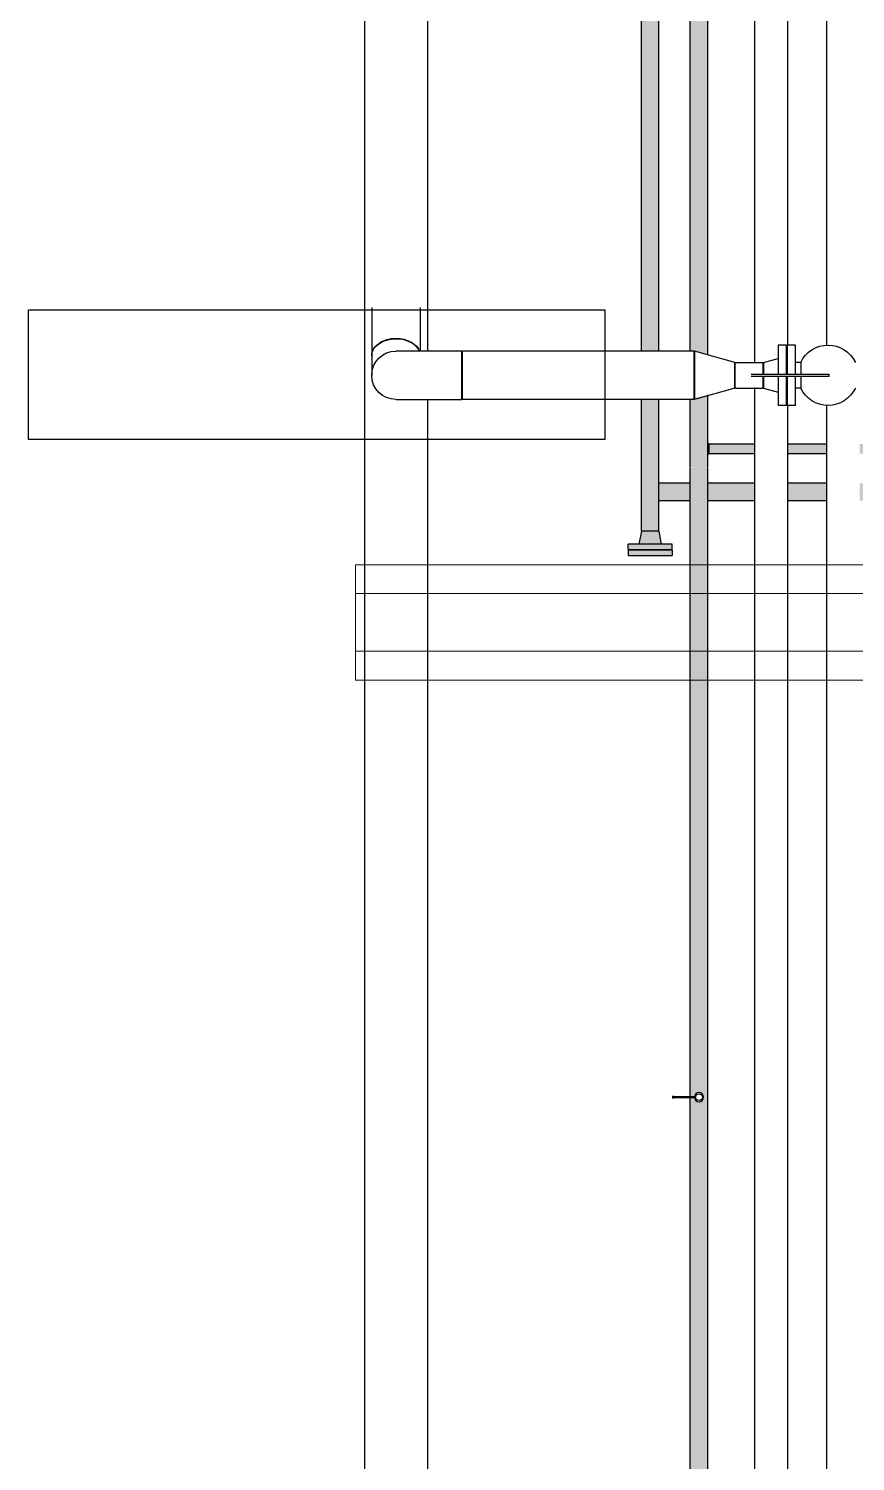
# Model space of a CAD drawing. Header units: millimetres. Extents: x 553637 to 584936, y 5008 to 53898.
# Drawn here: x 555802 to 558671, y 31118 to 36089 of the extents above; entities that cross this region are included whole.
import ezdxf

# ---------------------------------------------------------------- set-up
doc = ezdxf.new("R2010")
doc.units = ezdxf.units.MM
doc.header["$LTSCALE"] = 10
doc.header["$MEASUREMENT"] = 0
for name, color, linetype in [('2', 2, 'Continuous'), ('8', 8, 'Continuous'), ('CAÑERIAS PH 234', 20, 'Continuous'), ('CAÑERIAS PH 30', 94, 'Continuous')]:
    doc.layers.add(name, color=color, linetype=linetype)

# ---------------------------------------------------------------- blocks, each defined once
blk = doc.blocks.new('SL-01')
at = {"layer": '8', "lineweight": 0}
for p, q in [((1400, 200), (-1400, 200)), ((-1400, -200), (-1400, 200)), ((1400, -200), (1400, 200)), ((1400, 100), (-1400, 100)), ((1400, -100), (-1400, -100)), ((1400, -200), (-1400, -200))]:
    blk.add_line(p, q, dxfattribs=at)

msp = doc.modelspace()

# ---------------------------------------------------------------- hatches: boundary and pattern name
at = {"layer": 'CAÑERIAS PH 30'}
h = msp.add_hatch(color=256, dxfattribs=at)
h.dxf.hatch_style = 1
h.paths.add_polyline_path([(558158.3, 39065.2), (558158.3, 39194.2), (558158.3, 39281.4), (558097.9, 39341.7), (558097.9, 39194.2), (558097.9, 39067.2), (558097.9, 36883.6), (558112.3, 36883.6, -0.927041), (558144.1, 36881.2, -0.927041), (558112.3, 36878.8), (558097.9, 36878.8), (558097.9, 34972.7), (558158.3, 34958.9)])
h.paths.add_polyline_path([(557988.5, 38915.2), (557928.2, 38915.2), (557928.2, 34972.7), (557988.5, 34970.3)])
h.paths.add_polyline_path([(557988.5, 39310), (557928.2, 39302), (557928.2, 39046.2), (557988.5, 39046.2)])
h.paths.add_polyline_path([(557988.5, 39044.2), (557928.2, 39044.2), (557928.2, 38917.2), (557988.5, 38917.2)])
h.paths.add_polyline_path([(558032.6, 39010.9), (557988.5, 39010.9), (557988.5, 38950.5), (558032.6, 38950.5)])
h.paths.add_polyline_path([(558097.9, 39010.9), (558036.6, 39010.9), (558036.6, 38950.5), (558097.9, 38950.5)])
h.paths.add_polyline_path([(558321.7, 39010.9), (558158.3, 39010.9), (558158.3, 38950.5), (558321.7, 38950.5)])
h.paths.add_polyline_path([(558321.7, 39147.4), (558163.2, 39147.4), (558163.2, 39114), (558321.7, 39114)])
h.paths.add_polyline_path([(558569.7, 39147.4), (558436, 39147.4), (558436, 39114), (558569.7, 39114)])
h.paths.add_polyline_path([(558571.7, 39010.9), (558436, 39010.9), (558436, 38950.5), (558571.7, 38950.5)])
h.paths.add_polyline_path([(559024.1, 39010.9), (558686, 39010.9), (558684, 38950.5), (559024.1, 38950.5)])
h.paths.add_polyline_path([(559232.6, 39146.9), (558686, 39146.9), (558686, 39113.5), (559232.6, 39113.5)])
h.paths.add_polyline_path([(559068.5, 39019.6), (559024.1, 39010.9), (559024.1, 38950.5), (559068.5, 38941.8)])
h.paths.add_polyline_path([(559087.6, 39056.9), (559068.5, 39056.9), (559068.5, 38904.5), (559087.6, 38904.5)])
h.paths.add_polyline_path([(559108.2, 39056.9), (559089.2, 39056.9), (559089.2, 38904.5), (559108.2, 38904.5)])
h.paths.add_polyline_path([(559152.7, 39010.9), (559108.2, 39019.6), (559108.2, 38941.8), (559152.7, 38950.5)])
h.paths.add_polyline_path([(559249.9, 39184.2), (559235.7, 39184.2), (559235.7, 39076.2), (559249.9, 39076.2)])
h.paths.add_polyline_path([(559265.7, 39184.2), (559251.5, 39184.2), (559251.5, 39076.2), (559265.7, 39076.2)])
h.paths.add_polyline_path([(565654.3, 39010.9), (559154.3, 39010.9), (559154.3, 38950.5), (565654.3, 38950.5)])
h.paths.add_polyline_path([(565635.9, 39146.9), (559268.8, 39146.9), (559268.8, 39113.5), (565635.9, 39113.5)])
h.paths.add_polyline_path([(565650.1, 39148.4), (565635.9, 39148.4), (565635.9, 39112), (565650.1, 39112)])
h.paths.add_polyline_path([(565654.3, 39130.2), (565654.3, 39109.4), (565687.7, 39109.4), (565687.7, 39130.2, 0.999882)])
h.paths.add_polyline_path([(565689.2, 39109.4), (565652.7, 39109.4), (565652.7, 39095.1), (565689.2, 39095.1)])
h.paths.add_polyline_path([(565825.7, 39010.9), (565687.7, 39010.9), (565687.7, 38950.5), (565825.7, 38950.5)])
h.paths.add_polyline_path([(565687.7, 39095.1), (565654.3, 39095.1), (565654.3, 38723.4), (565687.7, 38723.4)])
h.paths.add_polyline_path([(565724.9, 38720.4), (565617, 38720.4), (565617, 38706.2), (565724.9, 38706.2)])
h.paths.add_polyline_path([(565967.4, 38733.4), (565815, 38733.4), (565815, 38714.4), (565967.4, 38714.4)])
h.paths.add_polyline_path([(565921.3, 38777.9), (565861, 38777.9), (565852.3, 38733.4), (565930, 38733.4)])
h.paths.add_polyline_path([(565921.3, 38915.2), (565861, 38915.2), (565861, 38777.9), (565921.3, 38777.9)])
h.paths.add_polyline_path([(565921.3, 38980.7, 1.000097), (565861, 38980.7), (565861, 38917.2), (565921.3, 38917.2)])
h.paths.add_polyline_path([(565891.1, 39010.9), (565827.7, 39010.9), (565827.7, 38950.5), (565861, 38950.5), (565861, 38980.7, -0.414247)])
h = msp.add_hatch(color=256, dxfattribs=at)
h.dxf.hatch_style = 1
h.paths.add_polyline_path([(558158.3, 34566.2), (558158.3, 34695.2), (558158.3, 34818.3), (558097.9, 34804.4), (558097.9, 34697.2), (558097.9, 34568.2), (558097.9, 32384.1), (558112.3, 32384.1, -0.927041), (558144.1, 32381.7, -0.927041), (558112.3, 32379.3), (558097.9, 32379.3), (558097.9, 30470.3), (558158.3, 30470.3)])
h.paths.add_polyline_path([(557988.5, 34804.4), (557928.2, 34804.4), (557928.2, 34344.8), (557988.5, 34344.8)])
h.paths.add_polyline_path([(557988.5, 34344.8), (557928.2, 34344.8), (557919.5, 34300.3), (557997.2, 34300.3)])
h.paths.add_polyline_path([(558034.6, 34300.3), (557882.2, 34300.3), (557882.2, 34281.3), (558034.6, 34281.3)])
h.paths.add_polyline_path([(558034.6, 34279.7), (557882.2, 34279.7), (557882.2, 34260.7), (558034.6, 34260.7)])
h.paths.add_polyline_path([(558097.9, 34511.4), (557988.5, 34511.4), (557988.5, 34451.1), (558097.9, 34451.1)])
h.paths.add_polyline_path([(558321.7, 34511.4), (558158.3, 34511.4), (558158.3, 34451.1), (558321.7, 34451.1)])
h.paths.add_polyline_path([(558321.7, 34647.9), (558163.2, 34647.9), (558163.2, 34614.5), (558321.7, 34614.5)])
h.paths.add_polyline_path([(558571.7, 34647.9), (558436, 34647.9), (558436, 34614.5), (558571.7, 34614.5)])
h.paths.add_polyline_path([(558571.7, 34511.4), (558436, 34511.4), (558436, 34451.1), (558571.7, 34451.1)])
h.paths.add_polyline_path([(558821.1, 34647.9), (558686, 34647.9), (558686, 34614.5), (558821.1, 34614.5)])
h.paths.add_polyline_path([(558821.1, 34511.4), (558686, 34511.4), (558686, 34451.1), (558821.1, 34451.1)])
h.paths.add_polyline_path([(559022.4, 34511.4), (558935.4, 34511.4), (558935.4, 34451.1), (559022.4, 34451.1)])
h.paths.add_polyline_path([(559232.6, 34647.9), (558935.4, 34647.9), (558935.4, 34614.5), (559232.6, 34614.5)])
h.paths.add_polyline_path([(559068.1, 34520.1), (559023.7, 34511.4), (559023.7, 34451.1), (559068.1, 34442.4)])
h.paths.add_polyline_path([(559087.2, 34557.4), (559068.1, 34557.4), (559068.1, 34405), (559087.2, 34405)])
h.paths.add_polyline_path([(559108.2, 34557.4), (559089.2, 34557.4), (559089.2, 34405), (559108.2, 34405)])
h.paths.add_polyline_path([(559152.7, 34511.4), (559108.2, 34520.1), (559108.2, 34442.4), (559152.7, 34451.1)])
h.paths.add_polyline_path([(559249.9, 34685.2), (559235.7, 34685.2), (559235.7, 34577.2), (559249.9, 34577.2)])
h.paths.add_polyline_path([(559265.7, 34685.2), (559251.5, 34685.2), (559251.5, 34577.2), (559265.7, 34577.2)])
h.paths.add_polyline_path([(565635.9, 34647.9), (559268.8, 34647.9), (559268.8, 34614.5), (565635.9, 34614.5)])
h.paths.add_polyline_path([(565654.3, 34511.4), (559154.3, 34511.4), (559154.3, 34451.1), (565654.3, 34451.1)])
h.paths.add_polyline_path([(565687.7, 34631.2, 0.999882), (565654.3, 34631.2), (565654.3, 34610.4), (565687.7, 34610.4)])
h.paths.add_polyline_path([(565687.7, 34596.2), (565654.3, 34596.2), (565654.3, 34224.5), (565687.7, 34224.5)])
h.paths.add_polyline_path([(565724.9, 34221.4), (565617, 34221.4), (565617, 34207.2), (565724.9, 34207.2)])
h.paths.add_polyline_path([(565967.4, 34233.4), (565815, 34233.4), (565815, 34214.4), (565967.4, 34214.4)])
h.paths.add_polyline_path([(565921.3, 34277.9), (565861, 34277.9), (565852.3, 34233.4), (565930, 34233.4)])
h.paths.add_polyline_path([(565921.3, 34415.2), (565861, 34415.2), (565861, 34277.9), (565921.3, 34277.9)])
h.paths.add_polyline_path([(565921.3, 34480.7, 1.000097), (565861, 34480.7), (565861, 34417.2), (565921.3, 34417.2)])
h.paths.add_polyline_path([(565827.7, 34510.9), (565827.7, 34450.5), (565861, 34450.5), (565861, 34480.7, -0.414247), (565891.1, 34510.9)])
h.paths.add_polyline_path([(565825.7, 34510.9), (565687.7, 34510.9), (565687.7, 34450.5), (565825.7, 34450.5)])
h.paths.add_polyline_path([(565650.1, 34649.4), (565635.9, 34649.4), (565635.9, 34613), (565650.1, 34613)])
h.paths.add_polyline_path([(565689.2, 34610.4), (565652.7, 34610.4), (565652.7, 34596.2), (565689.2, 34596.2)])
h.paths.add_polyline_path([(565670, 34647.9), (565650.1, 34647.9), (565650.1, 34614.5), (565654.3, 34614.5), (565654.3, 34631.2, -0.396902)])

# ---------------------------------------------------------------- linework, layer by layer
at = {"layer": '2'}
for p, q in [((556966.9, 48754.9), (556966.9, 24298.7)), ((557186, 39302), (557186, 34970.3)), ((556992.3, 35120.8), (556992.3, 34954.9)), ((557160.6, 35120.8), (557160.6, 34970.3)), ((558402.8, 34990.9), (558402.8, 34890.2)), ((558431.3, 34990.9), (558402.8, 34990.9)), ((558431.3, 34890.2), (558431.3, 34990.9)), ((558462.9, 34990.9), (558434.5, 34990.9)), ((558434.5, 34990.9), (558434.5, 34890.2)), ((558462.9, 34890.2), (558462.9, 34990.9)), ((556992.3, 34953.5), (556992.3, 34886.2)), ((557305.1, 34970.3), (557076.5, 34970.3)), ((557305.1, 34802), (557305.1, 34970.3)), ((557307.1, 34802), (557307.1, 34970.3)), ((558110.3, 34970.3), (557307.1, 34970.3)), ((558110.3, 34970.3), (558110.3, 34802)), ((558112.3, 34970.3), (558112.3, 34802)), ((558252, 34930.6), (558112.3, 34970.3)), ((558352, 34930.6), (558402.8, 34944.8)), ((558434.5, 34960.8), (558431.3, 34960.8)), ((558252, 34841.7), (558252, 34930.6)), ((558254, 34841.7), (558254, 34930.6)), ((558254, 34930.6), (558350, 34930.6)), ((558350, 34930.6), (558350, 34890.2)), ((558352, 34930.6), (558352, 34890.2)), ((558480.8, 34930.6), (558462.9, 34930.6)), ((558480.8, 34930.6), (558480.8, 34890.2)), ((558252, 34841.7), (558112.3, 34802)), ((558254, 34841.7), (558350, 34841.7)), ((558309, 34890.2), (558579.8, 34890.2)), ((558579.8, 34882.1), (558309, 34882.1)), ((558350, 34882.1), (558350, 34841.7)), ((558352, 34882.1), (558352, 34841.7)), ((558352, 34841.7), (558402.8, 34827.5)), ((558402.8, 34882.1), (558402.8, 34781.4)), ((558431.3, 34781.4), (558431.3, 34882.1)), ((558434.5, 34882.1), (558434.5, 34781.4)), ((558462.9, 34781.4), (558462.9, 34882.1)), ((558480.8, 34841.7), (558462.9, 34841.7)), ((558480.8, 34882.1), (558480.8, 34841.7)), ((558579.8, 34882.1), (558579.8, 34890.2)), ((557076.5, 34802), (557305.1, 34802)), ((557186, 34802), (557186, 30470.8)), ((558110.3, 34802), (557307.1, 34802)), ((558434.5, 34811.5), (558431.3, 34811.5)), ((558431.3, 34781.4), (558402.8, 34781.4)), ((558462.9, 34781.4), (558434.5, 34781.4))]:
    msp.add_line(p, q, dxfattribs=at)
at = {"layer": '2', "extrusion": (0, 0, -1)}
for centre, radius, start, end in [((-558575.7, 34886.2), 104.8, 25.1027, 154.8973), ((-557076.5, 34886.2), 84.1, 270, 90), ((-558575.7, 34886.2), 104.8, 205.1027, 334.8973)]:
    msp.add_arc(centre, radius, start, end, dxfattribs=at)
at = {"layer": '2', "extrusion": (-4.15321e-31, 1.19431e-16, -1)}
msp.add_ellipse((557076.5, 34954.9), major_axis=(-84.1, 0), ratio=0.707107, start_param=6.2713, end_param=7.853982, dxfattribs=at)
at = {"layer": '2', "extrusion": (-1.38248e-32, 1.19431e-16, -1)}
msp.add_ellipse((557076.5, 34953.5), major_axis=(-84.1, 0), ratio=0.707107, start_param=0, end_param=1.570796, dxfattribs=at)
at = {"layer": '2', "extrusion": (0, 0, -1)}
msp.add_ellipse((557076.5, 34954.9), major_axis=(-84.1, 0), ratio=0.707107, start_param=1.570796, end_param=2.880261, dxfattribs=at)
at = {"layer": '2', "extrusion": (4.16208e-32, -1.19431e-16, -1)}
msp.add_ellipse((557076.5, 34953.5), major_axis=(-84.1, 0), ratio=0.707107, start_param=1.570796, end_param=2.855571, dxfattribs=at)
at = {"layer": '8', "flags": 128}
msp.add_lwpolyline([(555801.8, 35113.6), (557801.8, 35113.6), (557801.8, 34663.6), (555801.8, 34663.6)], close=True, dxfattribs=at)
at = {"layer": 'CAÑERIAS PH 234'}
for p, q in [((558436, 34993.3), (558436, 39341.7)), ((558321.7, 34933), (558321.7, 39281.5)), ((558571.7, 34990.8), (558571.7, 36888.7)), ((558321.7, 30470.3), (558321.7, 34844.1)), ((558436, 30470.8), (558436, 34783.8)), ((558571.6, 30439.2), (558571.6, 34781.5))]:
    msp.add_line(p, q, dxfattribs=at)
at = {"layer": 'CAÑERIAS PH 30', "color": 3}
for p, q in [((558158.3, 34958.9), (558158.3, 39065.2)), ((557928.2, 34972.7), (557928.2, 38915.2)), ((557988.5, 34970.3), (557988.5, 38915.2)), ((558097.9, 34972.7), (558097.9, 36878.8)), ((557928.2, 34344.8), (557928.2, 34804.4)), ((557988.5, 34344.8), (557988.5, 34804.4)), ((558097.9, 34697.2), (558097.9, 34804.4)), ((558158.3, 34697.2), (558158.3, 34818.3)), ((558097.9, 34568.2), (558097.9, 34695.2)), ((558158.3, 34568.2), (558158.3, 34695.2)), ((558158.3, 34649.9), (558163.2, 34649.9)), ((558163.2, 34613.5), (558163.2, 34649.9)), ((558163.2, 34647.9), (558321.7, 34647.9)), ((558436, 34647.9), (558571.7, 34647.9)), ((558158.3, 34613.5), (558163.2, 34613.5)), ((558163.2, 34614.5), (558321.7, 34614.5)), ((558436, 34614.5), (558571.7, 34614.5)), ((558097.9, 30470.3), (558097.9, 34566.2)), ((558158.3, 30470.3), (558158.3, 34566.2)), ((558097.9, 34511.4), (557988.5, 34511.4)), ((558321.7, 34511.4), (558158.3, 34511.4)), ((558571.7, 34511.4), (558436, 34511.4)), ((558097.9, 34451.1), (557988.5, 34451.1)), ((558321.7, 34451.1), (558158.3, 34451.1)), ((558571.7, 34451.1), (558436, 34451.1)), ((557928.2, 34344.8), (557919.5, 34300.3)), ((557988.5, 34344.8), (557928.2, 34344.8)), ((557988.5, 34344.8), (557997.2, 34300.3)), ((558034.6, 34300.3), (557882.2, 34300.3)), ((557882.2, 34281.3), (557882.2, 34300.3)), ((558034.6, 34281.3), (558034.6, 34300.3)), ((557882.2, 34281.3), (558034.6, 34281.3)), ((557882.2, 34279.7), (557882.2, 34260.7)), ((558034.6, 34279.7), (557882.2, 34279.7)), ((557882.2, 34260.7), (558034.6, 34260.7)), ((557906, 34279.7), (557906, 34281.3)), ((558010.8, 34279.7), (558010.8, 34281.3)), ((558034.6, 34279.7), (558034.6, 34260.7)), ((558035.9, 32384.9), (558042.3, 32384.9)), ((558035.9, 32384.9), (558035.9, 32378.5)), ((558042.3, 32378.5), (558035.9, 32378.5)), ((558042.3, 32384.9), (558042.3, 32378.5)), ((558042.3, 32384.1), (558112.1, 32384.1)), ((558112.1, 32379.3), (558042.3, 32379.3))]:
    msp.add_line(p, q, dxfattribs=at)
at = {"layer": 'CAÑERIAS PH 30', "color": 3, "extrusion": (0, 0, -1)}
msp.add_circle((-558128.1, 32381.7), 16, dxfattribs=at)
at = {"layer": 'CAÑERIAS PH 30', "color": 3}
msp.add_circle((558128.1, 32381.7), 11.6, dxfattribs=at)

# ---------------------------------------------------------------- block references
at = {"layer": '2', "lineweight": 0}
msp.add_blockref('SL-01', (558335.6, 34028.6), dxfattribs=at)

doc.saveas('drawing.dxf')
